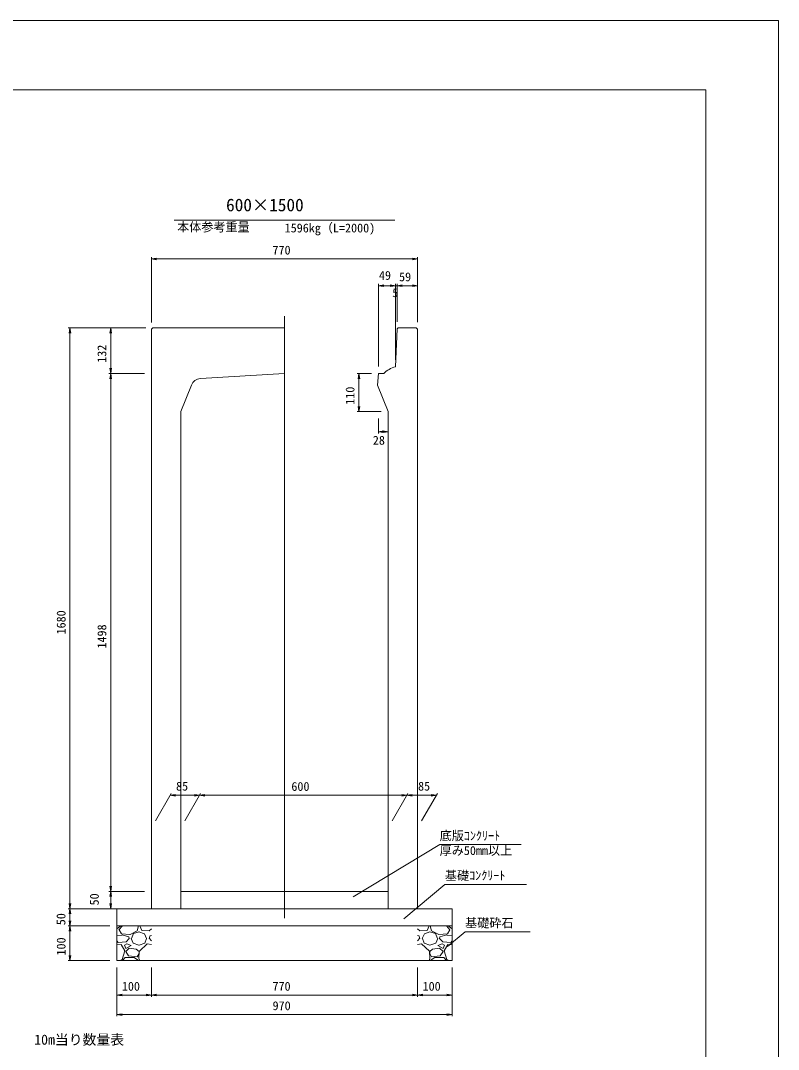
# Model space of a CAD drawing. Units: millimetres, scale not verified. Extents: x 0 to 84100, y 0 to 59400.
# Drawn here: x 62176 to 84100, y 29641 to 59400 of the extents above; entities that cross this region are included whole.
import ezdxf
from ezdxf.enums import TextEntityAlignment as Align

# ---------------------------------------------------------------- set-up
doc = ezdxf.new("R2010")
doc.units = ezdxf.units.MM
doc.header["$LTSCALE"] = 100
for name, color, linetype, lineweight in [('0_2', 7, 'Continuous', 9), ('D-STR-DIM', 7, 'Continuous', 18), ('D-STR-DIM（寸法）', 7, 'Continuous', 18), ('D-STR-HTXT（旗揚げ）', 4, 'Continuous', 18), ('D-STR-STRn（構造物）', 7, 'Continuous', 18), ('D-TTL(外枠）', 1, 'Continuous', 18), ('DEFPOINTS_7', 1, 'Continuous', 18), ('作図レイヤ', 1, 'Continuous', 18)]:
    doc.layers.add(name, color=color, linetype=linetype, lineweight=lineweight)
doc.layers.add('D-STR-TXT（文字）', color=7, linetype='Continuous')
doc.styles.add('ＭＳ ゴシック', font='')
doc.styles.get('ＭＳ ゴシック').set_extended_font_data('MS Gothic')

msp = doc.modelspace()

# ---------------------------------------------------------------- linework, layer by layer
at = {"layer": '0_2'}
for p, q in [((65960, 52505.5), (66110, 52530.5)), ((66110, 52480.5), (65960, 52505.5)), ((73509.6, 52530.5), (73659.6, 52505.5)), ((73659.6, 52505.5), (73509.6, 52480.5)), ((72530, 51731.6), (72680, 51756.6)), ((72680, 51706.6), (72530, 51731.6)), ((72870, 51756.6), (73020, 51731.6)), ((72870, 51756.6), (73020, 51731.6)), ((73020, 51731.6), (72870, 51706.6)), ((73020, 51731.6), (72870, 51706.6)), ((73067.9, 51731.6), (73217.9, 51756.6)), ((73067.9, 51731.6), (73217.9, 51756.6)), ((73217.9, 51706.6), (73067.9, 51731.6)), ((73217.9, 51706.6), (73067.9, 51731.6)), ((73509.6, 51756.6), (73659.6, 51731.6)), ((73659.6, 51731.6), (73509.6, 51706.6)), ((63578.3, 50361.7), (63603.3, 50511.7)), ((63603.3, 50511.7), (63628.3, 50361.7)), ((64757.6, 50361.7), (64782.6, 50511.7)), ((64782.6, 50511.7), (64807.6, 50361.7)), ((64782.6, 49191.7), (64757.6, 49341.7)), ((64757.6, 49041.7), (64782.6, 49191.7)), ((64807.6, 49341.7), (64782.6, 49191.7)), ((64782.6, 49191.7), (64807.6, 49041.7)), ((71937.8, 49041.7), (71962.8, 49191.7)), ((71962.8, 49191.7), (71987.8, 49041.7)), ((71962.8, 48091.7), (71937.8, 48241.7)), ((71987.8, 48241.7), (71962.8, 48091.7)), ((72530, 47506.7), (72680, 47531.7)), ((72680, 47481.7), (72530, 47506.7)), ((72660, 47531.7), (72810, 47506.7)), ((72810, 47506.7), (72660, 47481.7)), ((66504.6, 36992), (66654.6, 37017)), ((66654.6, 36967), (66504.6, 36992)), ((67204.6, 37017), (67354.6, 36992)), ((67354.6, 36992), (67204.6, 36967)), ((67354.6, 36992), (67504.6, 37017)), ((67504.6, 36967), (67354.6, 36992)), ((73204.6, 37017), (73354.6, 36992)), ((73354.6, 36992), (73204.6, 36967)), ((73354.6, 36992), (73504.6, 37017)), ((73504.6, 36967), (73354.6, 36992)), ((74054.6, 37017), (74204.6, 36992)), ((74204.6, 36992), (74054.6, 36967)), ((64782.6, 34211.7), (64757.6, 34361.7)), ((64807.6, 34361.7), (64782.6, 34211.7)), ((64757.6, 34061.7), (64782.6, 34211.7)), ((64782.6, 34211.7), (64807.6, 34061.7)), ((63603.3, 33711.7), (63578.3, 33861.7)), ((63578.3, 33561.7), (63603.3, 33711.7)), ((63628.3, 33861.7), (63603.3, 33711.7)), ((63603.3, 33711.7), (63628.3, 33561.7)), ((64782.6, 33711.7), (64757.6, 33861.7)), ((64807.6, 33861.7), (64782.6, 33711.7)), ((63603.3, 33211.7), (63578.3, 33361.7)), ((63628.3, 33361.7), (63603.3, 33211.7)), ((63578.3, 33061.7), (63603.3, 33211.7)), ((63603.3, 33211.7), (63628.3, 33061.7)), ((63603.3, 32211.7), (63578.3, 32361.7)), ((63628.3, 32361.7), (63603.3, 32211.7)), ((64960, 31211.7), (65110, 31236.7)), ((65110, 31186.7), (64960, 31211.7)), ((65810, 31236.7), (65960, 31211.7)), ((65960, 31211.7), (65810, 31186.7)), ((65960, 31211.7), (66110, 31236.7)), ((66110, 31186.7), (65960, 31211.7)), ((73510, 31236.7), (73660, 31211.7)), ((73660, 31211.7), (73510, 31186.7)), ((73660, 31211.7), (73810, 31236.7)), ((73810, 31186.7), (73660, 31211.7)), ((74510, 31236.7), (74660, 31211.7)), ((74660, 31211.7), (74510, 31186.7)), ((64960, 30649.4), (65110, 30674.4)), ((74510, 30674.4), (74660, 30649.4)), ((65110, 30624.4), (64960, 30649.4)), ((74660, 30649.4), (74510, 30624.4))]:
    msp.add_line(p, q, dxfattribs=at)
at = {"layer": '0_2', "lineweight": 18}
for p, q in [((65960, 52505.5), (65980, 52505.5)), ((73659.6, 52505.5), (73639.6, 52505.5)), ((72530, 51731.6), (72550, 51731.6)), ((73020, 51731.6), (73000, 51731.6)), ((73020, 51731.6), (73000, 51731.6)), ((73067.9, 51731.6), (73087.9, 51731.6)), ((73067.9, 51731.6), (73087.9, 51731.6)), ((73659.6, 51731.6), (73639.6, 51731.6)), ((63603.3, 50511.7), (63603.3, 50491.7)), ((64782.6, 50511.7), (64782.6, 50491.7)), ((64782.6, 49191.7), (64782.6, 49211.7)), ((64782.6, 49191.7), (64782.6, 49171.7)), ((71962.8, 49191.7), (71962.8, 49171.7)), ((71962.8, 48091.7), (71962.8, 48111.7)), ((72530, 47506.7), (72550, 47506.7)), ((72810, 47506.7), (72790, 47506.7)), ((66504.6, 36992), (66524.6, 36992)), ((67354.6, 36992), (67334.6, 36992)), ((67354.6, 36992), (67374.6, 36992)), ((73354.6, 36992), (73334.6, 36992)), ((73354.6, 36992), (73374.6, 36992)), ((74204.6, 36992), (74184.6, 36992)), ((64782.6, 34211.7), (64782.6, 34231.7)), ((64782.6, 34211.7), (64782.6, 34191.7)), ((63603.3, 33711.7), (63603.3, 33731.7)), ((63603.3, 33711.7), (63603.3, 33691.7)), ((64782.6, 33711.7), (64782.6, 33731.7)), ((63603.3, 33211.7), (63603.3, 33231.7)), ((63603.3, 33211.7), (63603.3, 33191.7)), ((63603.3, 32211.7), (63603.3, 32231.7)), ((64960, 31211.7), (64980, 31211.7)), ((65960, 31211.7), (65940, 31211.7)), ((65960, 31211.7), (65980, 31211.7)), ((73660, 31211.7), (73640, 31211.7)), ((73660, 31211.7), (73680, 31211.7)), ((74660, 31211.7), (74640, 31211.7)), ((64960, 30649.4), (64980, 30649.4)), ((74660, 30649.4), (74640, 30649.4))]:
    msp.add_line(p, q, dxfattribs=at)
at = {"layer": 'D-STR-DIM'}
for p, q in [((64960, 32011.7), (64960, 30599.4)), ((64960, 32011.7), (64960, 31161.7)), ((65960, 32011.7), (65960, 31161.7)), ((65960, 32011.7), (65960, 31161.7)), ((73660, 32011.7), (73660, 31161.7)), ((73660, 32011.7), (73660, 31161.7)), ((74660, 32011.7), (74660, 31161.7)), ((74660, 32011.7), (74660, 30599.4)), ((64980, 31211.7), (65940, 31211.7)), ((65980, 31211.7), (73640, 31211.7)), ((74640, 31211.7), (73680, 31211.7)), ((64980, 30649.4), (74640, 30649.4))]:
    msp.add_line(p, q, dxfattribs=at)
at = {"layer": 'D-STR-DIM（寸法）'}
for p, q in [((65960, 50671.7), (65960, 52555.5)), ((65980, 52505.5), (73639.6, 52505.5)), ((73659.6, 50672.1), (73659.6, 52555.5)), ((72530, 49391.7), (72530, 51781.6)), ((73020, 49589.3), (73020, 51781.6)), ((73020, 49589.3), (73020, 51781.6)), ((73067.9, 50682.2), (73067.9, 51781.6)), ((73067.9, 50682.2), (73067.9, 51781.6)), ((73659.6, 50672.1), (73659.6, 51781.6)), ((72550, 51731.6), (73000, 51731.6)), ((73000, 51731.6), (72980, 51731.6)), ((73067.9, 51731.6), (73020, 51731.6)), ((73087.9, 51731.6), (73639.6, 51731.6)), ((73087.9, 51731.6), (73107.9, 51731.6)), ((65800, 50511.7), (63553.3, 50511.7)), ((63603.3, 50491.7), (63603.3, 33731.7)), ((65800, 50511.7), (64732.6, 50511.7)), ((64782.6, 50491.7), (64782.6, 49211.7)), ((65760, 49191.7), (64732.6, 49191.7)), ((65760, 49191.7), (64732.6, 49191.7)), ((64782.6, 34231.7), (64782.6, 49171.7)), ((72330, 49191.7), (71912.8, 49191.7)), ((71962.8, 49171.7), (71962.8, 48111.7)), ((72610, 48091.7), (71912.8, 48091.7)), ((72530, 47891.7), (72530, 47456.7)), ((72810, 47891.7), (72810, 47456.7)), ((72550, 47506.7), (72790, 47506.7)), ((66075.5, 36248.7), (66533.5, 37042)), ((67334.6, 36992), (66524.6, 36992)), ((66925.5, 36248.7), (67383.5, 37042)), ((66925.5, 36248.7), (67383.5, 37042)), ((67374.6, 36992), (73334.6, 36992)), ((72925.5, 36248.7), (73383.5, 37042)), ((72925.5, 36248.7), (73383.5, 37042)), ((73374.6, 36992), (74184.6, 36992)), ((73775.5, 36248.7), (74233.5, 37042)), ((65760, 34211.7), (64732.6, 34211.7)), ((65760, 34211.7), (64732.6, 34211.7)), ((64782.6, 33731.7), (64782.6, 34191.7)), ((64760, 33711.7), (63553.3, 33711.7)), ((65760, 33711.7), (63553.3, 33711.7)), ((63603.3, 33691.7), (63603.3, 33231.7)), ((65760, 33711.7), (64732.6, 33711.7)), ((64760, 33211.7), (63553.3, 33211.7)), ((64760, 33211.7), (63553.3, 33211.7)), ((63603.3, 33191.7), (63603.3, 32231.7)), ((64760, 32211.7), (63553.3, 32211.7))]:
    msp.add_line(p, q, dxfattribs=at)
at = {"layer": 'D-STR-HTXT（旗揚げ）'}
for p, q in [((66620.8, 53628.7), (72999.2, 53628.7)), ((71797, 34057.9), (74300, 35564.6)), ((76659.8, 35564.6), (74300, 35564.6)), ((73260.8, 33413.6), (74452.5, 34414.9)), ((76812.3, 34414.9), (74452.5, 34414.9)), ((74527.8, 32614.6), (75036.2, 33040.8)), ((76922.5, 33040.8), (75036.2, 33040.8))]:
    msp.add_line(p, q, dxfattribs=at)
at = {"layer": 'D-STR-STRn（構造物）'}
for p, q in [((69810, 33438.7), (69810, 50848.6)), ((66810, 34211.7), (72810, 34211.7)), ((64960, 33711.7), (74660, 33711.7)), ((64960, 33711.7), (64960, 32211.7)), ((74660, 33711.7), (74660, 32211.7)), ((64960, 33211.7), (74660, 33211.7)), ((64960, 33124.7), (65072.6, 33211.7)), ((65021.7, 33101.3), (65121.1, 33211.7)), ((65093.7, 32980.8), (65023.7, 33100.8)), ((65552.2, 33070.6), (65342.2, 32960.6)), ((65441.8, 32991.3), (65601.8, 33041.3)), ((65592.1, 33211.2), (65552.1, 33071.2)), ((65601.4, 33041.2), (65761.4, 32981.2)), ((65626.1, 33211.7), (65680.1, 33083.6)), ((65681.1, 33080.8), (65891.1, 33070.8)), ((65891.8, 33072), (65960, 33124.7)), ((73728.2, 33072), (73660, 33124.7)), ((73938.9, 33080.8), (73728.9, 33070.8)), ((74018.6, 33041.2), (73858.6, 32981.2)), ((73993.9, 33211.7), (73939.9, 33083.6)), ((74178.2, 32991.3), (74018.2, 33041.3)), ((74027.9, 33211.2), (74067.9, 33071.2)), ((74067.8, 33070.6), (74277.8, 32960.6)), ((74598.3, 33101.3), (74498.9, 33211.7)), ((74526.3, 32980.8), (74596.3, 33100.8)), ((74660, 33124.7), (74547.4, 33211.7)), ((65112.6, 32950.1), (64960, 32934.1)), ((65001.4, 32734.5), (64960, 32779.7)), ((65231, 32751.9), (65001, 32731.9)), ((65341.1, 32963.3), (65091.1, 32983.3)), ((65311.4, 32901.8), (65111.4, 32951.8)), ((65321.7, 32851.3), (65231.7, 32751.3)), ((65321.8, 32850.6), (65311.8, 32900.6)), ((65370.9, 32851.6), (65430.9, 32711.6)), ((65381.5, 32851.2), (65441.5, 32991.2)), ((65761.9, 32981), (65821.9, 32851)), ((65771.4, 32711.7), (65821.4, 32851.7)), ((65960, 32779.7), (65891.4, 32854.5)), ((65891.5, 32851.5), (65921.5, 32931.5)), ((65960, 32934.1), (65922.6, 32930.1)), ((73660, 32934.1), (73697.4, 32930.1)), ((73660, 32779.7), (73728.6, 32854.5)), ((73728.5, 32851.5), (73698.5, 32931.5)), ((73858.1, 32981), (73798.1, 32851)), ((73848.6, 32711.7), (73798.6, 32851.7)), ((74238.5, 32851.2), (74178.5, 32991.2)), ((74249.1, 32851.6), (74189.1, 32711.6)), ((74278.9, 32963.3), (74528.9, 32983.3)), ((74298.2, 32850.6), (74308.2, 32900.6)), ((74298.3, 32851.3), (74388.3, 32751.3)), ((74308.6, 32901.8), (74508.6, 32951.8)), ((74389, 32751.9), (74619, 32731.9)), ((74507.4, 32950.1), (74660, 32934.1)), ((74618.6, 32734.5), (74660, 32779.7)), ((65082, 32670.3), (64960, 32680.4)), ((65193.9, 32491.9), (65083.9, 32671.9)), ((65111.8, 32241), (65191.8, 32491)), ((65181.4, 32661.3), (65221.4, 32561.3)), ((65251.6, 32690.9), (65181.6, 32660.9)), ((65221.4, 32561.5), (65371.4, 32651.5)), ((65221.4, 32471.6), (65301.4, 32351.6)), ((65321.7, 32571.3), (65221.7, 32471.3)), ((65372.1, 32651.5), (65252.1, 32691.5)), ((65522.9, 32541.8), (65322.9, 32571.8)), ((65431, 32710.5), (65601, 32660.5)), ((65603.8, 32469.2), (65523.8, 32539.2)), ((65611.3, 32481.8), (65601.3, 32271.8)), ((65601.8, 32411.3), (65601.8, 32471.3)), ((65602.3, 32660.7), (65772.3, 32710.7)), ((65842, 32691.2), (65612, 32481.2)), ((65960, 32680.4), (65842, 32690.3)), ((73660, 32680.4), (73778, 32690.3)), ((73778, 32691.2), (74008, 32481.2)), ((74017.7, 32660.7), (73847.7, 32710.7)), ((74008.7, 32481.8), (74018.7, 32271.8)), ((74016.2, 32469.2), (74096.2, 32539.2)), ((74018.2, 32411.3), (74018.2, 32471.3)), ((74189, 32710.5), (74019, 32660.5)), ((74097.1, 32541.8), (74297.1, 32571.8)), ((74247.9, 32651.5), (74367.9, 32691.5)), ((74398.6, 32561.5), (74248.6, 32651.5)), ((74298.3, 32571.3), (74398.3, 32471.3)), ((74398.6, 32471.6), (74318.6, 32351.6)), ((74368.4, 32690.9), (74438.4, 32660.9)), ((74438.6, 32661.3), (74398.6, 32561.3)), ((74426.1, 32491.9), (74536.1, 32671.9)), ((74508.2, 32241), (74428.2, 32491)), ((74538, 32670.3), (74660, 32680.4)), ((64960, 32211.7), (74660, 32211.7)), ((65072.6, 32211.7), (65111.8, 32242)), ((65121.1, 32211.7), (65201.7, 32301.3)), ((65201.8, 32301.3), (65461.8, 32301.3)), ((65302, 32350.8), (65552, 32320.8)), ((65461.4, 32303.6), (65591.4, 32213.6)), ((65552, 32321.4), (65602, 32411.4)), ((65600.1, 32273.6), (65626.1, 32211.7)), ((74019.9, 32273.6), (73993.9, 32211.7)), ((74068, 32321.4), (74018, 32411.4)), ((74158.6, 32303.6), (74028.6, 32213.6)), ((74318, 32350.8), (74068, 32320.8)), ((74418.2, 32301.3), (74158.2, 32301.3)), ((74498.9, 32211.7), (74418.3, 32301.3)), ((74547.4, 32211.7), (74508.2, 32242))]:
    msp.add_line(p, q, dxfattribs=at)
at = {"layer": 'D-TTL(外枠）'}
for p in [(2500, 57400), (82000, 2000)]:
    msp.add_line(p, (82000, 57400), dxfattribs=at)
at = {"layer": 'DEFPOINTS_7'}
for p in [(0, 59400), (84100, 0)]:
    msp.add_line(p, (84100, 59400), dxfattribs=at)
at = {"layer": '作図レイヤ'}
for p, q in [((66000, 50511.7), (65960, 50471.7)), ((65960, 33711.7), (65960, 50471.7)), ((69810, 50511.7), (66000, 50511.7)), ((73068.7, 50481.8), (73020, 49389.3)), ((73100, 50511.7), (73068.7, 50481.8)), ((73100, 50511.7), (73620, 50511.7)), ((73620, 50511.7), (73660, 50471.7)), ((73660, 33711.7), (73660, 50471.7)), ((69810, 49191.7), (67377, 49045.7)), ((72530, 49191.7), (72503.6, 48857.7)), ((72530, 49191.7), (72680, 49191.7)), ((66810, 48091.7), (67116.4, 48857.7)), ((72810, 48091.7), (72503.6, 48857.7)), ((66810, 33711.7), (66810, 48091.7)), ((72810, 33711.7), (72810, 48091.7)), ((66810, 33711.7), (65960, 33711.7)), ((72810, 33711.7), (73660, 33711.7))]:
    msp.add_line(p, q, dxfattribs=at)
for centre, radius, start, end in [((73239.6, 48620), 800, 105.93286, 134.38777), ((67394.9, 48746.3), 300, 93.43363, 158.19859)]:
    msp.add_arc(centre, radius, start, end, dxfattribs=at)

# ---------------------------------------------------------------- texts
at = {"layer": 'D-STR-DIM', "style": 'ＭＳ ゴシック'}
for s, p in [('100', (65105.6, 31261.7)), ('770', (69463.6, 31261.7)), ('100', (73805.6, 31261.7)), ('970', (69466.2, 30699.4))]:
    msp.add_text(s, height=256.6, dxfattribs=at).set_placement(p, align=Align.BOTTOM_LEFT)
at = {"layer": 'D-STR-DIM（寸法）', "style": 'ＭＳ ゴシック'}
for s, p in [('770', (69463.4, 52555.5)), ('49', (72542.2, 51823.7)), ('59', (73124.8, 51782.7)), ('5', (72929.5, 51323.4)), ('28', (72366.6, 47055.3)), ('85', (66674.1, 37050.3)), ('600', (70010, 37042)), ('85', (73674.8, 37050.5))]:
    msp.add_text(s, height=256.6, dxfattribs=at).set_placement(p, align=Align.BOTTOM_LEFT)
for s, p in [('132', (64732.6, 49500.8)), ('110', (71912.8, 48287.3)), ('1680', (63553.3, 41643.6)), ('1498', (64732.6, 41236.2)), ('50', (64515, 33806.7)), ('50', (63549.3, 33233.4)), ('100', (63553.3, 32357.3))]:
    msp.add_text(s, height=256.6, rotation=90, dxfattribs=at).set_placement(p, align=Align.BOTTOM_LEFT)
at = {"layer": 'D-STR-TXT（文字）', "style": 'ＭＳ ゴシック'}
for s, height, p in [('600×1500', 366.6, (68121, 53773.6)), ('本体参考重量', 256.6, (66703.9, 53222)), ('1596kg（L=2000)', 256.6, (69815.9, 53195.6)), ('底版ｺﾝｸﾘｰﾄ', 256.6, (74300, 35614.6)), ('厚み50mm以上', 256.6, (74300, 35187.4)), ('基礎ｺﾝｸﾘｰﾄ', 256.6, (74452.5, 34464.9)), ('基礎砕石', 256.6, (75036.2, 33090.8)), ('10m当り数量表', 293.3, (62570.3, 29689.8))]:
    msp.add_text(s, height=height, dxfattribs=at).set_placement(p, align=Align.BOTTOM_LEFT)

doc.saveas('drawing.dxf')
